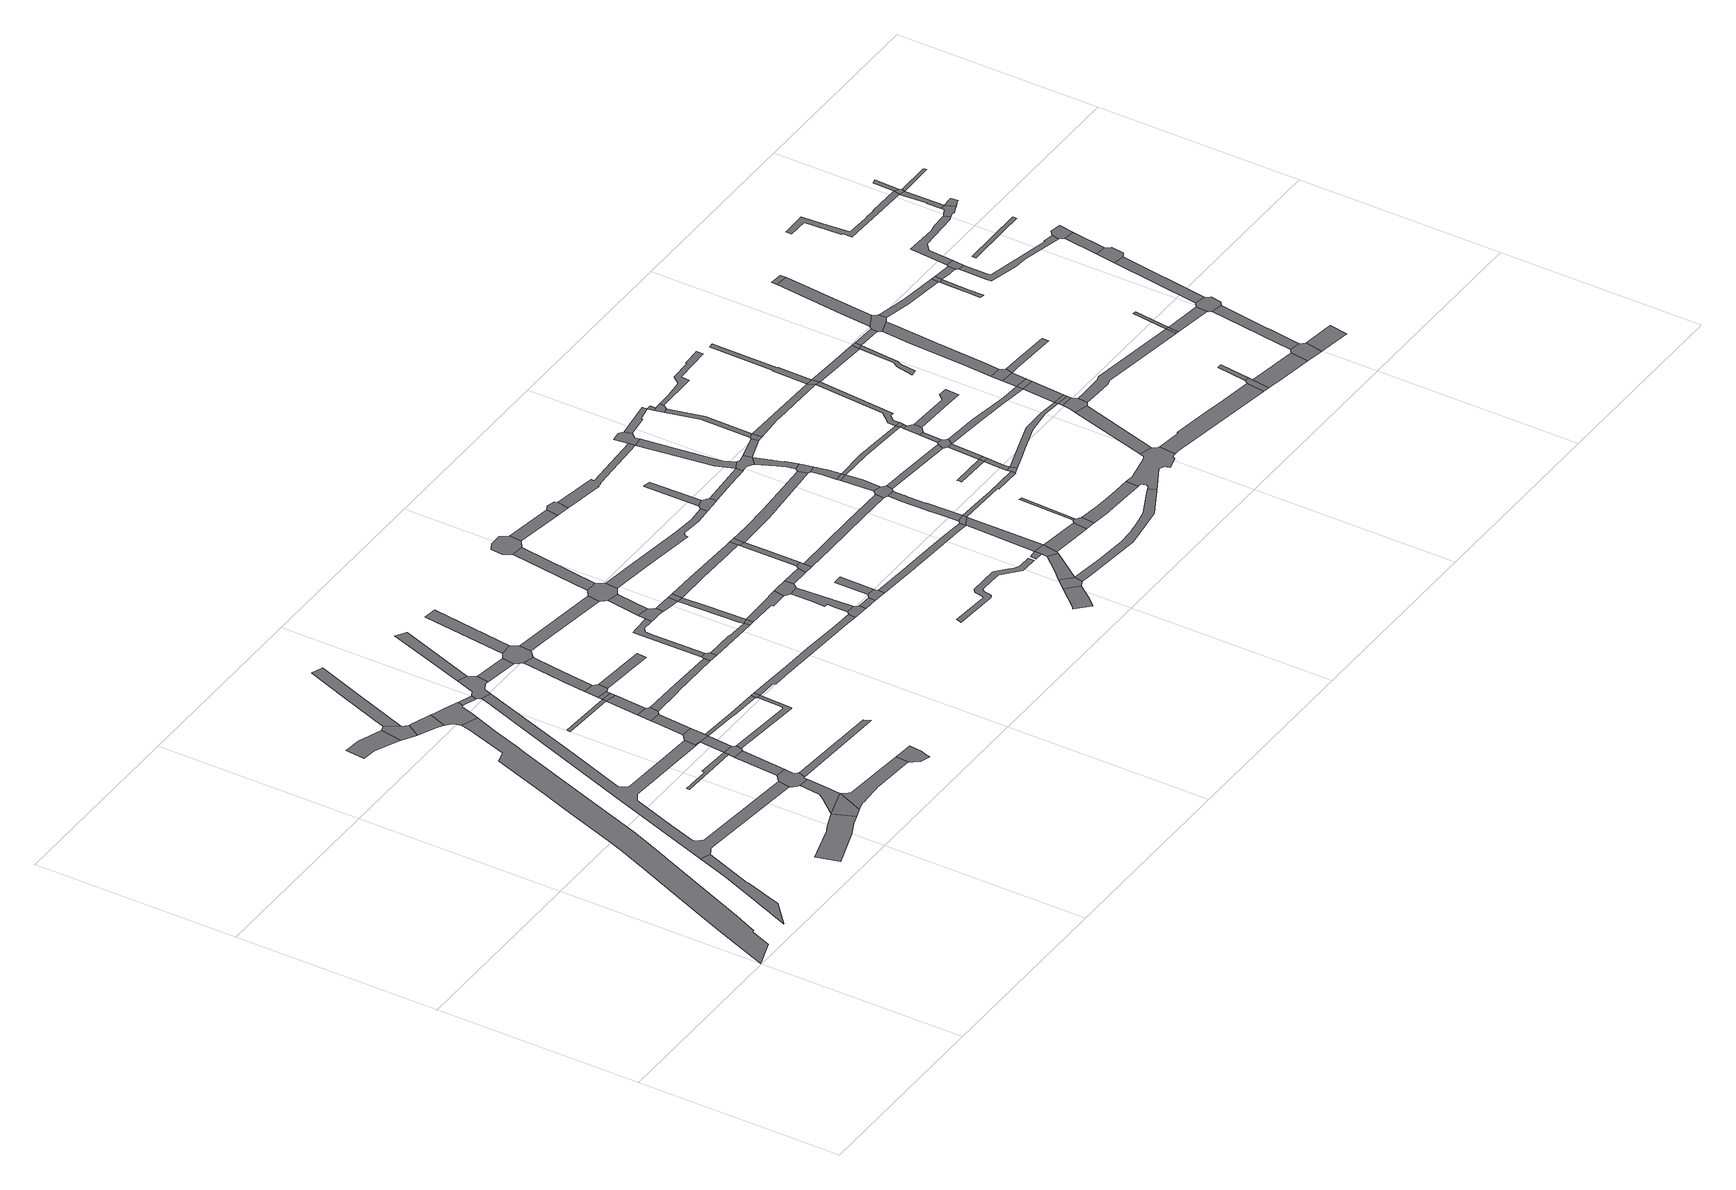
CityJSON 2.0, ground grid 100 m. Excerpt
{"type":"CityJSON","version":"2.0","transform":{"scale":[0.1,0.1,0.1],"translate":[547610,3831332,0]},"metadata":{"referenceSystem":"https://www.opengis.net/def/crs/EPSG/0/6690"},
"CityObjects":{
"road1":{"type":"Road","geometry":[{"type":"MultiSurface","lod":"1","boundaries":[[[0,1,2,3,4,5,6,7,8,9,10,11,12,13]]]}]},
"road2":{"type":"Road","attributes":{"RoadStructureAttribute.sectionType":"1"},"geometry":[{"type":"MultiSurface","lod":"1","boundaries":[[[14,15,16,17,18,19,20,21,22,23,24,25,26,27,28,29,30,31,32,33,34,35,36,37,38,39,40,41,42,43,44]]]}]},
"road3":{"type":"Road","attributes":{"RoadStructureAttribute.sectionType":"1"},"geometry":[{"type":"MultiSurface","lod":"1","boundaries":[[[45,46,47,48,49,50,51,52,53,54,55,56]]]}]},
"road4":{"type":"Road","attributes":{"RoadStructureAttribute.sectionType":"1"},"geometry":[{"type":"MultiSurface","lod":"1","boundaries":[[[57,58,59,60,61,62,63]]]}]},
"road5":{"type":"Road","geometry":[{"type":"MultiSurface","lod":"1","boundaries":[[[64,45,56,65]]]}]},
"road6":{"type":"Road","attributes":{"RoadStructureAttribute.sectionType":"1"},"geometry":[{"type":"MultiSurface","lod":"1","boundaries":[[[66,67,68,0,13,69,70,71,72,73,74,75,76,77,78,79,80,81,82,83,84,85,86,87,88,89,90,91,92]]]}]},
"road7":{"type":"Road","attributes":{"RoadStructureAttribute.sectionType":"1"},"geometry":[{"type":"MultiSurface","lod":"1","boundaries":[[[93,94,95,96,45,64,97,98,99]]]}]},
"road8":{"type":"Road","geometry":[{"type":"MultiSurface","lod":"1","boundaries":[[[100,63,62,101,102,103]]]}]},
"road9":{"type":"Road","attributes":{"RoadStructureAttribute.sectionType":"1"},"geometry":[{"type":"MultiSurface","lod":"1","boundaries":[[[104,105,106,107,108,109,110]]]}]},
"road10":{"type":"Road","attributes":{"RoadStructureAttribute.sectionType":"1"},"geometry":[{"type":"MultiSurface","lod":"1","boundaries":[[[111,112,102,101,113,114,115,116]]]}]},
"road11":{"type":"Road","geometry":[{"type":"MultiSurface","lod":"1","boundaries":[[[117,118,119,73,72,120,121,93,99,122,123,124,125,126,127,128]]]}]},
"road12":{"type":"Road","geometry":[{"type":"MultiSurface","lod":"1","boundaries":[[[129,130,131,132,133,64,65,134,135,136,137,138,139,140,141,142,143,144,145,146]]]}]},
"road13":{"type":"Road","attributes":{"RoadStructureAttribute.sectionType":"1"},"geometry":[{"type":"MultiSurface","lod":"1","boundaries":[[[147,117,128,148]]]}]},
"road14":{"type":"Road","geometry":[{"type":"MultiSurface","lod":"1","boundaries":[[[149,150,151,152,153,116,115,154,155,156,157,14,44,158,159,160,161,162]]]}]},
"road15":{"type":"Road","attributes":{"RoadStructureAttribute.sectionType":"1"},"geometry":[{"type":"MultiSurface","lod":"1","boundaries":[[[163,164,100,103,165,166]]]}]},
"road16":{"type":"Road","geometry":[{"type":"MultiSurface","lod":"1","boundaries":[[[110,109,167,168,147,148,169,170,171]]]}]},
"road17":{"type":"Road","geometry":[{"type":"MultiSurface","lod":"1","boundaries":[[[83,82,172]]]}]},
"road18":{"type":"Road","attributes":{"RoadStructureAttribute.sectionType":"1"},"geometry":[{"type":"MultiSurface","lod":"1","boundaries":[[[172,110,171,173]]]}]},
"road19":{"type":"Road","geometry":[{"type":"MultiSurface","lod":"1","boundaries":[[[174,85,84,83,172,173,175,176,177]]]}]},
"road20":{"type":"Road","attributes":{"RoadStructureAttribute.sectionType":"1"},"geometry":[{"type":"MultiSurface","lod":"1","boundaries":[[[162,161,178,179]]]}]},
"road21":{"type":"Road","attributes":{"RoadStructureAttribute.sectionType":"1"},"geometry":[{"type":"MultiSurface","lod":"1","boundaries":[[[180,181,182,183,184,185]]]}]},
"road22":{"type":"Road","attributes":{"RoadStructureAttribute.sectionType":"1"},"geometry":[{"type":"MultiSurface","lod":"1","boundaries":[[[186,187,188,174,177,189]]]}]},
"road23":{"type":"Road","attributes":{"RoadStructureAttribute.sectionType":"1"},"geometry":[{"type":"MultiSurface","lod":"1","boundaries":[[[190,191,192,193,124,123]]]}]},
"road24":{"type":"Road","geometry":[{"type":"MultiSurface","lod":"1","boundaries":[[[194,146,145,195,196,197,198,199,200,201]]]}]},
"road25":{"type":"Road","geometry":[{"type":"MultiSurface","lod":"1","boundaries":[[[202,203,179,178,204,66,92,205,206,207,208,209]]]}]},
"road26":{"type":"Road","geometry":[{"type":"MultiSurface","lod":"1","boundaries":[[[210,186,189,211,212,213]]]}]},
"road27":{"type":"Road","attributes":{"RoadStructureAttribute.sectionType":"1"},"geometry":[{"type":"MultiSurface","lod":"1","boundaries":[[[184,214,215,216,210,213,217]]]}]},
"road28":{"type":"Road","attributes":{"RoadStructureAttribute.sectionType":"1"},"geometry":[{"type":"MultiSurface","lod":"1","boundaries":[[[218,219,220,170,169,221,222,223,224]]]}]},
"road29":{"type":"Road","geometry":[{"type":"MultiSurface","lod":"1","boundaries":[[[185,184,217,225]]]}]},
"road30":{"type":"Road","attributes":{"RoadStructureAttribute.sectionType":"1"},"geometry":[{"type":"MultiSurface","lod":"1","boundaries":[[[226,227,175,173,228,229,230,231]]]}]},
"road31":{"type":"Road","attributes":{"RoadStructureAttribute.sectionType":"1"},"geometry":[{"type":"MultiSurface","lod":"1","boundaries":[[[232,185,225,233,234]]]}]},
"road32":{"type":"Road","geometry":[{"type":"MultiSurface","lod":"1","boundaries":[[[235,232,234,236,237,238]]]}]},
"road33":{"type":"Road","attributes":{"RoadStructureAttribute.sectionType":"1"},"geometry":[{"type":"MultiSurface","lod":"1","boundaries":[[[208,207,239,240]]]}]},
"road34":{"type":"Road","attributes":{"RoadStructureAttribute.sectionType":"1"},"geometry":[{"type":"MultiSurface","lod":"1","boundaries":[[[241,242,202,209,243]]]}]},
"road35":{"type":"Road","attributes":{"RoadStructureAttribute.sectionType":"1"},"geometry":[{"type":"MultiSurface","lod":"1","boundaries":[[[244,245,246,247,235,238,248,249,250,251,252]]]}]},
"road36":{"type":"Road","attributes":{"RoadStructureAttribute.sectionType":"1"},"geometry":[{"type":"MultiSurface","lod":"1","boundaries":[[[253,212,211,254,255,256,257]]]}]},
"road37":{"type":"Road","geometry":[{"type":"MultiSurface","lod":"1","boundaries":[[[231,230,258,218,224,259]]]}]},
"road38":{"type":"Road","geometry":[{"type":"MultiSurface","lod":"1","boundaries":[[[260,261,240,239,262,263,244,252,264,265,266,267]]]}]},
"road39":{"type":"Road","attributes":{"RoadStructureAttribute.sectionType":"1"},"geometry":[{"type":"MultiSurface","lod":"1","boundaries":[[[268,269,270,237,236]]]}]},
"road40":{"type":"Road","attributes":{"RoadStructureAttribute.sectionType":"1"},"geometry":[{"type":"MultiSurface","lod":"1","boundaries":[[[271,272,261,260,273]]]}]},
"road41":{"type":"Road","geometry":[{"type":"MultiSurface","lod":"1","boundaries":[[[274,257,256,275,276,277,278,279]]]}]},
"road42":{"type":"Road","attributes":{"RoadStructureAttribute.sectionType":"1"},"geometry":[{"type":"MultiSurface","lod":"1","boundaries":[[[267,266,280,281]]]}]},
"road43":{"type":"Road","attributes":{"RoadStructureAttribute.sectionType":"1"},"geometry":[{"type":"MultiSurface","lod":"1","boundaries":[[[282,283,284,285,286,274,279,287,288,289,290,291]]]}]},
"road44":{"type":"Road","attributes":{"RoadStructureAttribute.sectionType":"1"},"geometry":[{"type":"MultiSurface","lod":"1","boundaries":[[[292,293,294,295,259,224,296,297,298,299,300,301,302]]]}]},
"road45":{"type":"Road","attributes":{"RoadStructureAttribute.sectionType":"1"},"geometry":[{"type":"MultiSurface","lod":"1","boundaries":[[[303,304,276,275,305,306]]]}]},
"road46":{"type":"Road","geometry":[{"type":"MultiSurface","lod":"1","boundaries":[[[307,308,282,291,309,310,311,312,313,314,315]]]}]},
"road47":{"type":"Road","attributes":{"RoadStructureAttribute.sectionType":"1"},"geometry":[{"type":"MultiSurface","lod":"1","boundaries":[[[316,307,315,317]]]}]},
"road48":{"type":"Road","geometry":[{"type":"MultiSurface","lod":"1","boundaries":[[[318,306,305,319]]]}]},
"road49":{"type":"Road","attributes":{"RoadStructureAttribute.sectionType":"1"},"geometry":[{"type":"MultiSurface","lod":"1","boundaries":[[[320,321,313,312,322,323,324,325]]]}]},
"road50":{"type":"Road","attributes":{"RoadStructureAttribute.sectionType":"1"},"geometry":[{"type":"MultiSurface","lod":"1","boundaries":[[[324,326,327,306,318,328,329]]]}]},
"road51":{"type":"Road","geometry":[{"type":"MultiSurface","lod":"1","boundaries":[[[330,281,280,331,332,316,317,333,334,335,336,337,338,339]]]}]},
"road52":{"type":"Road","geometry":[{"type":"MultiSurface","lod":"1","boundaries":[[[340,325,324,329,341]]]}]},
"road53":{"type":"Road","attributes":{"RoadStructureAttribute.sectionType":"1"},"geometry":[{"type":"MultiSurface","lod":"1","boundaries":[[[342,343,318,319,344,345,346]]]}]},
"road54":{"type":"Road","attributes":{"RoadStructureAttribute.sectionType":"1"},"geometry":[{"type":"MultiSurface","lod":"1","boundaries":[[[347,330,339,348]]]}]},
"road55":{"type":"Road","geometry":[{"type":"MultiSurface","lod":"1","boundaries":[[[349,350,302,301,351,352,353,354,355,356]]]}]},
"road56":{"type":"Road","attributes":{"RoadStructureAttribute.sectionType":"1"},"geometry":[{"type":"MultiSurface","lod":"1","boundaries":[[[357,358,359,360,361,362,363,364,365,366,367,368,369,370,349,356]]]}]},
"road57":{"type":"Road","attributes":{"RoadStructureAttribute.sectionType":"1"},"geometry":[{"type":"MultiSurface","lod":"1","boundaries":[[[354,353,371,372]]]}]},
"road58":{"type":"Road","geometry":[{"type":"MultiSurface","lod":"1","boundaries":[[[373,342,346,374,362,361,375,376]]]}]},
"road59":{"type":"Road","geometry":[{"type":"MultiSurface","lod":"1","boundaries":[[[377,378,379,347,348,380,381,382,383,384,385,386]]]}]},
"road60":{"type":"Road","attributes":{"RoadStructureAttribute.sectionType":"1"},"geometry":[{"type":"MultiSurface","lod":"1","boundaries":[[[387,388,341,329,389,390,391,392,393]]]}]},
"road61":{"type":"Road","geometry":[{"type":"MultiSurface","lod":"1","boundaries":[[[394,372,371,395,396,397,398,399]]]}]},
"road62":{"type":"Road","geometry":[{"type":"MultiSurface","lod":"1","boundaries":[[[400,401,394,399]]]}]},
"road63":{"type":"Road","attributes":{"RoadStructureAttribute.sectionType":"1"},"geometry":[{"type":"MultiSurface","lod":"1","boundaries":[[[402,376,375,403,404]]]}]},
"road64":{"type":"Road","attributes":{"RoadStructureAttribute.sectionType":"1"},"geometry":[{"type":"MultiSurface","lod":"1","boundaries":[[[405,406,407,408,409,410,336,335,411,412,413,414,415,416,417,418,419]]]}]},
"road65":{"type":"Road","geometry":[{"type":"MultiSurface","lod":"1","boundaries":[[[420,421,404,403,422,423,424]]]}]},
"road66":{"type":"Road","attributes":{"RoadStructureAttribute.sectionType":"1"},"geometry":[{"type":"MultiSurface","lod":"1","boundaries":[[[383,382,425,426]]]}]},
"road67":{"type":"Road","attributes":{"RoadStructureAttribute.sectionType":"1"},"geometry":[{"type":"MultiSurface","lod":"1","boundaries":[[[427,428,429,430,431,432,433,434,435,436,437,438,439,440,441,442,443,444,445,446,447,448,449,450]]]}]},
"road68":{"type":"Road","attributes":{"RoadStructureAttribute.sectionType":"1"},"geometry":[{"type":"MultiSurface","lod":"1","boundaries":[[[451,420,424,452,453]]]}]},
"road69":{"type":"Road","attributes":{"RoadStructureAttribute.sectionType":"1"},"geometry":[{"type":"MultiSurface","lod":"1","boundaries":[[[454,455,456,457,458,459,460,461]]]}]},
"road70":{"type":"Road","geometry":[{"type":"MultiSurface","lod":"1","boundaries":[[[393,392,451,453,462]]]}]},
"road71":{"type":"Road","geometry":[{"type":"MultiSurface","lod":"1","boundaries":[[[463,426,425,464,465,466]]]}]},
"road72":{"type":"Road","geometry":[{"type":"MultiSurface","lod":"1","boundaries":[[[467,468,454,461,469,470,471]]]}]},
"road73":{"type":"Road","attributes":{"RoadStructureAttribute.sectionType":"1"},"geometry":[{"type":"MultiSurface","lod":"1","boundaries":[[[472,473,474,475,397,396,476,477,478,479,480]]]}]},
"road74":{"type":"Road","attributes":{"RoadStructureAttribute.sectionType":"1"},"geometry":[{"type":"MultiSurface","lod":"1","boundaries":[[[481,482,483,467,471,484,485]]]}]},
"road75":{"type":"Road","attributes":{"RoadStructureAttribute.sectionType":"1"},"geometry":[{"type":"MultiSurface","lod":"1","boundaries":[[[486,423,422,487,488,489,490]]]}]},
"road76":{"type":"Road","attributes":{"RoadStructureAttribute.sectionType":"1"},"geometry":[{"type":"MultiSurface","lod":"1","boundaries":[[[491,492,493,494]]]}]},
"road77":{"type":"Road","geometry":[{"type":"MultiSurface","lod":"1","boundaries":[[[495,496,497,498,499,500,419,418,501,502,503]]]}]},
"road78":{"type":"Road","attributes":{"RoadStructureAttribute.sectionType":"1"},"geometry":[{"type":"MultiSurface","lod":"1","boundaries":[[[504,505,506,507,498,497]]]}]},
"road79":{"type":"Road","geometry":[{"type":"MultiSurface","lod":"1","boundaries":[[[491,494,481,485,508,509]]]}]},
"road80":{"type":"Road","attributes":{"RoadStructureAttribute.sectionType":"1"},"geometry":[{"type":"MultiSurface","lod":"1","boundaries":[[[510,511,512,513,514,462,453,515,516,517]]]}]},
"road81":{"type":"Road","attributes":{"RoadStructureAttribute.sectionType":"1"},"geometry":[{"type":"MultiSurface","lod":"1","boundaries":[[[518,519,520,465,464,521,522,523,524,525,526,527,528]]]}]},
"road82":{"type":"Road","attributes":{"RoadStructureAttribute.sectionType":"1"},"geometry":[{"type":"MultiSurface","lod":"1","boundaries":[[[529,530,479,531,491,509]]]}]},
"road83":{"type":"Road","attributes":{"RoadStructureAttribute.sectionType":"1"},"geometry":[{"type":"MultiSurface","lod":"1","boundaries":[[[509,508,532,533]]]}]},
"road84":{"type":"Road","attributes":{"RoadStructureAttribute.sectionType":"1"},"geometry":[{"type":"MultiSurface","lod":"1","boundaries":[[[534,535,503,502,536,537]]]}]},
"road85":{"type":"Road","geometry":[{"type":"MultiSurface","lod":"1","boundaries":[[[538,539,540,480,479,530]]]}]},
"road86":{"type":"Road","attributes":{"RoadStructureAttribute.sectionType":"1"},"geometry":[{"type":"MultiSurface","lod":"1","boundaries":[[[541,542,543,544,545,546,547,548,549,550,551,552,553,539,538]]]}]},
"road87":{"type":"Road","attributes":{"RoadStructureAttribute.sectionType":"1"},"geometry":[{"type":"MultiSurface","lod":"1","boundaries":[[[554,555,556,557,558,559,560,561,562,563,564,565,566,567,471,470,568,569,570,571,572,573,574,575,576]]]}]},
"road88":{"type":"Road","geometry":[{"type":"MultiSurface","lod":"1","boundaries":[[[577,578,533,532,579,580,581,582,583]]]}]},
"road89":{"type":"Road","geometry":[{"type":"MultiSurface","lod":"1","boundaries":[[[584,490,489,548,547,585,586,587,588,589,590,591]]]}]},
"road90":{"type":"Road","attributes":{"RoadStructureAttribute.sectionType":"1"},"geometry":[{"type":"MultiSurface","lod":"1","boundaries":[[[592,593,594,595,584,591]]]}]},
"road91":{"type":"Road","geometry":[{"type":"MultiSurface","lod":"1","boundaries":[[[596,597,598,599,534,537,600,601,602,603]]]}]},
"road92":{"type":"Road","attributes":{"RoadStructureAttribute.sectionType":"1"},"geometry":[{"type":"MultiSurface","lod":"1","boundaries":[[[604,605,606,527,607,608,534,599]]]}]},
"road93":{"type":"Road","geometry":[{"type":"MultiSurface","lod":"1","boundaries":[[[609,610,595,594]]]}]},
"road94":{"type":"Road","attributes":{"RoadStructureAttribute.sectionType":"1"},"geometry":[{"type":"MultiSurface","lod":"1","boundaries":[[[611,612,613,614,577,583]]]}]},
"road95":{"type":"Road","attributes":{"RoadStructureAttribute.sectionType":"1"},"geometry":[{"type":"MultiSurface","lod":"1","boundaries":[[[615,616,617,618,619,620,621,622,610,609]]]}]},
"road96":{"type":"Road","geometry":[{"type":"MultiSurface","lod":"1","boundaries":[[[623,624,625,510,517,626,618,617]]]}]},
"road97":{"type":"Road","attributes":{"RoadStructureAttribute.sectionType":"1"},"geometry":[{"type":"MultiSurface","lod":"1","boundaries":[[[627,628,629,630,631,603,602,632,633,634,624,623]]]}]},
"road98":{"type":"Road","attributes":{"RoadStructureAttribute.sectionType":"1"},"geometry":[{"type":"MultiSurface","lod":"1","boundaries":[[[635,636,637,528,527,606,638,639,640]]]}]},
"road99":{"type":"Road","attributes":{"RoadStructureAttribute.sectionType":"1"},"geometry":[{"type":"MultiSurface","lod":"1","boundaries":[[[641,642,538,530,643,644,645,646,647]]]}]},
"road100":{"type":"Road","attributes":{"RoadStructureAttribute.sectionType":"1"},"geometry":[{"type":"MultiSurface","lod":"1","boundaries":[[[648,649,650,596,603,651,652,653]]]}]},
"road101":{"type":"Road","attributes":{"RoadStructureAttribute.sectionType":"1"},"geometry":[{"type":"MultiSurface","lod":"1","boundaries":[[[654,655,656,581,580,657,658,659,660]]]}]},
"road102":{"type":"Road","attributes":{"RoadStructureAttribute.sectionType":"1"},"geometry":[{"type":"MultiSurface","lod":"1","boundaries":[[[661,662,588,587,663,664]]]}]},
"road103":{"type":"Road","attributes":{"RoadStructureAttribute.sectionType":"1"},"geometry":[{"type":"MultiSurface","lod":"1","boundaries":[[[665,640,639,666,667,668]]]}]},
"road104":{"type":"Road","geometry":[{"type":"MultiSurface","lod":"1","boundaries":[[[669,670,648,653,671,672]]]}]},
"road105":{"type":"Road","geometry":[{"type":"MultiSurface","lod":"1","boundaries":[[[673,674,675,676,677]]]}]},
"road106":{"type":"Road","attributes":{"RoadStructureAttribute.sectionType":"1"},"geometry":[{"type":"MultiSurface","lod":"1","boundaries":[[[678,609,594,679,680,681]]]}]},
"road107":{"type":"Road","attributes":{"RoadStructureAttribute.sectionType":"1"},"geometry":[{"type":"MultiSurface","lod":"1","boundaries":[[[682,683,684,685,670,669]]]}]},
"road108":{"type":"Road","geometry":[{"type":"MultiSurface","lod":"1","boundaries":[[[686,687,647,646,688]]]}]},
"road109":{"type":"Road","attributes":{"RoadStructureAttribute.sectionType":"1"},"geometry":[{"type":"MultiSurface","lod":"1","boundaries":[[[676,689,687,686,690,691]]]}]},
"road110":{"type":"Road","attributes":{"RoadStructureAttribute.sectionType":"1"},"geometry":[{"type":"MultiSurface","lod":"1","boundaries":[[[692,668,693,694,695]]]}]},
"road111":{"type":"Road","geometry":[{"type":"MultiSurface","lod":"1","boundaries":[[[677,676,691,696]]]}]},
"road112":{"type":"Road","geometry":[{"type":"MultiSurface","lod":"1","boundaries":[[[695,694,684,683,697,698]]]}]},
"road113":{"type":"Road","attributes":{"RoadStructureAttribute.sectionType":"1"},"geometry":[{"type":"MultiSurface","lod":"1","boundaries":[[[699,700,677,696,701]]]}]},
"road114":{"type":"Road","geometry":[{"type":"MultiSurface","lod":"1","boundaries":[[[702,664,663,699,701,703,704,705,706]]]}]},
"road115":{"type":"Road","attributes":{"RoadStructureAttribute.sectionType":"1"},"geometry":[{"type":"MultiSurface","lod":"1","boundaries":[[[707,702,706,708]]]}]},
"road116":{"type":"Road","geometry":[{"type":"MultiSurface","lod":"1","boundaries":[[[709,710,711,712,713,714,715,660,659,716,717,718,719,720,721,722,723,724,725,726,554,576,727,728,729,730,731,732,733,734,735,736,737]]]}]},
"road117":{"type":"Road","attributes":{"RoadStructureAttribute.sectionType":"1"},"geometry":[{"type":"MultiSurface","lod":"1","boundaries":[[[669,672,738,739,740,741,742]]]}]},
"road118":{"type":"Road","geometry":[{"type":"MultiSurface","lod":"1","boundaries":[[[743,707,708,744,745,746]]]}]},
"road119":{"type":"Road","attributes":{"RoadStructureAttribute.sectionType":"1"},"geometry":[{"type":"MultiSurface","lod":"1","boundaries":[[[747,743,746,748]]]}]},
"road120":{"type":"Road","geometry":[{"type":"MultiSurface","lod":"1","boundaries":[[[681,680,747,748,749]]]}]},
"road121":{"type":"Road","attributes":{"RoadStructureAttribute.sectionType":"1"},"geometry":[{"type":"MultiSurface","lod":"1","boundaries":[[[750,751,752,686,688,753,754,755,756,757,758]]]}]},
"road122":{"type":"Road","attributes":{"RoadStructureAttribute.sectionType":"1"},"geometry":[{"type":"MultiSurface","lod":"1","boundaries":[[[759,760,761,762,763,764,765,766,698,697,767,768,769]]]}]},
"road123":{"type":"Road","attributes":{"RoadStructureAttribute.sectionType":"1"},"geometry":[{"type":"MultiSurface","lod":"1","boundaries":[[[741,770,771,772,681,749,773,774,775,776,777,778]]]}]},
"road124":{"type":"Road","attributes":{"RoadStructureAttribute.sectionType":"1"},"geometry":[{"type":"MultiSurface","lod":"1","boundaries":[[[779,780,781,782,783,745,744]]]}]},
"road125":{"type":"Road","attributes":{"RoadStructureAttribute.sectionType":"1"},"geometry":[{"type":"MultiSurface","lod":"1","boundaries":[[[784,785,786,703,701,787,788,789,790,791]]]}]},
"road126":{"type":"Road","attributes":{"RoadStructureAttribute.sectionType":"1"},"geometry":[{"type":"MultiSurface","lod":"1","boundaries":[[[792,709,737,793]]]}]},
"road127":{"type":"Road","geometry":[{"type":"MultiSurface","lod":"1","boundaries":[[[742,741,778,794]]]}]},
"road128":{"type":"Road","attributes":{"RoadStructureAttribute.sectionType":"1"},"geometry":[{"type":"MultiSurface","lod":"1","boundaries":[[[795,796,797,798,799,800,742,794]]]}]},
"road129":{"type":"Road","geometry":[{"type":"MultiSurface","lod":"1","boundaries":[[[801,802,792,793,803,804,805]]]}]},
"road130":{"type":"Road","attributes":{"RoadStructureAttribute.sectionType":"1"},"geometry":[{"type":"MultiSurface","lod":"1","boundaries":[[[757,801,805,806]]]}]},
"road131":{"type":"Road","geometry":[{"type":"MultiSurface","lod":"1","boundaries":[[[758,757,806,807]]]}]},
"road132":{"type":"Road","attributes":{"RoadStructureAttribute.sectionType":"1"},"geometry":[{"type":"MultiSurface","lod":"1","boundaries":[[[794,778,808,809]]]}]},
"road133":{"type":"Road","attributes":{"RoadStructureAttribute.sectionType":"1"},"geometry":[{"type":"MultiSurface","lod":"1","boundaries":[[[810,811,812,813,735,734,814,815,816]]]}]},
"road134":{"type":"Road","attributes":{"RoadStructureAttribute.sectionType":"1"},"geometry":[{"type":"MultiSurface","lod":"1","boundaries":[[[790,758,807,817]]]}]},
"road135":{"type":"Road","geometry":[{"type":"MultiSurface","lod":"1","boundaries":[[[791,790,817,818]]]}]},
"road136":{"type":"Road","attributes":{"RoadStructureAttribute.sectionType":"1"},"geometry":[{"type":"MultiSurface","lod":"1","boundaries":[[[819,820,821,822,823,824,825,808]]]}]},
"road137":{"type":"Road","attributes":{"RoadStructureAttribute.sectionType":"1"},"geometry":[{"type":"MultiSurface","lod":"1","boundaries":[[[826,791,818,827]]]}]},
"road138":{"type":"Road","geometry":[{"type":"MultiSurface","lod":"1","boundaries":[[[828,826,827,829,830]]]}]},
"road139":{"type":"Road","geometry":[{"type":"MultiSurface","lod":"1","boundaries":[[[831,809,808,825,832]]]}]},
"road140":{"type":"Road","attributes":{"RoadStructureAttribute.sectionType":"1"},"geometry":[{"type":"MultiSurface","lod":"1","boundaries":[[[833,834,835,836,837,838,839,828,830]]]}]},
"road141":{"type":"Road","attributes":{"RoadStructureAttribute.sectionType":"1"},"geometry":[{"type":"MultiSurface","lod":"1","boundaries":[[[832,825,840,841]]]}]},
"road142":{"type":"Road","attributes":{"RoadStructureAttribute.sectionType":"1"},"geometry":[{"type":"MultiSurface","lod":"1","boundaries":[[[842,843,844,845,829,827]]]}]},
"road143":{"type":"Road","attributes":{"RoadStructureAttribute.sectionType":"1"},"geometry":[{"type":"MultiSurface","lod":"1","boundaries":[[[846,847,848,804,803,849,850,851,852,853]]]}]},
"road144":{"type":"Road","geometry":[{"type":"MultiSurface","lod":"1","boundaries":[[[854,855,816,815,856,857,858]]]}]},
"road145":{"type":"Road","geometry":[{"type":"MultiSurface","lod":"1","boundaries":[[[859,860,861,841,840,837,836,862,863,864,865]]]}]},
"road146":{"type":"Road","geometry":[{"type":"MultiSurface","lod":"1","boundaries":[[[866,867,868,869,854,858]]]}]},
"road147":{"type":"Road","attributes":{"RoadStructureAttribute.sectionType":"1"},"geometry":[{"type":"MultiSurface","lod":"1","boundaries":[[[870,871,861,860,872,873]]]}]},
"road148":{"type":"Road","attributes":{"RoadStructureAttribute.sectionType":"1"},"geometry":[{"type":"MultiSurface","lod":"1","boundaries":[[[857,856,874,875,876]]]}]},
"road149":{"type":"Road","geometry":[{"type":"MultiSurface","lod":"1","boundaries":[[[877,870,873,878]]]}]},
"road150":{"type":"Road","attributes":{"RoadStructureAttribute.sectionType":"1"},"geometry":[{"type":"MultiSurface","lod":"1","boundaries":[[[879,880,881,882,865,864,883,884,885,886]]]}]},
"road151":{"type":"Road","geometry":[{"type":"MultiSurface","lod":"1","boundaries":[[[887,888,876,875,889,890,891,892]]]}]},
"road152":{"type":"Road","geometry":[{"type":"MultiSurface","lod":"1","boundaries":[[[853,852,893,894]]]}]},
"road153":{"type":"Road","geometry":[{"type":"MultiSurface","lod":"1","boundaries":[[[895,896,853,894]]]}]},
"road154":{"type":"Road","geometry":[{"type":"MultiSurface","lod":"1","boundaries":[[[897,898,899,900,901,902,903,904,905]]]}]},
"road155":{"type":"Road","attributes":{"RoadStructureAttribute.sectionType":"1"},"geometry":[{"type":"MultiSurface","lod":"1","boundaries":[[[894,893,906,907]]]}]},
"road156":{"type":"Road","geometry":[{"type":"MultiSurface","lod":"1","boundaries":[[[886,885,905,904,908]]]}]},
"road157":{"type":"Road","attributes":{"RoadStructureAttribute.sectionType":"1"},"geometry":[{"type":"MultiSurface","lod":"1","boundaries":[[[890,889,909,910,911]]]}]},
"road158":{"type":"Road","attributes":{"RoadStructureAttribute.sectionType":"1"},"geometry":[{"type":"MultiSurface","lod":"1","boundaries":[[[912,913,914,887,892,915,916,917]]]}]},
"road159":{"type":"Road","attributes":{"RoadStructureAttribute.sectionType":"1"},"geometry":[{"type":"MultiSurface","lod":"1","boundaries":[[[908,904,918,919,920]]]}]},
"road160":{"type":"Road","geometry":[{"type":"MultiSurface","lod":"1","boundaries":[[[921,922,923,920,919,924,925,926,927,928,929]]]}]},
"road161":{"type":"Road","geometry":[{"type":"MultiSurface","lod":"1","boundaries":[[[930,907,906,912,917,931,932,933]]]}]},
"road162":{"type":"Road","attributes":{"RoadStructureAttribute.sectionType":"1"},"geometry":[{"type":"MultiSurface","lod":"1","boundaries":[[[934,930,933,935]]]}]},
"road163":{"type":"Road","attributes":{"RoadStructureAttribute.sectionType":"1"},"geometry":[{"type":"MultiSurface","lod":"1","boundaries":[[[926,936,937,938,939,940,941,942,943,944,945,946,947,948,927]]]}]},
"road164":{"type":"Road","attributes":{"RoadStructureAttribute.sectionType":"1"},"geometry":[{"type":"MultiSurface","lod":"1","boundaries":[[[949,950,951,952,953,921,929,954,955,956,957,958,959,960]]]}]},
"road165":{"type":"Road","attributes":{"RoadStructureAttribute.sectionType":"1"},"geometry":[{"type":"MultiSurface","lod":"1","boundaries":[[[961,962,963,964,965,966]]]}]},
"road166":{"type":"Road","geometry":[{"type":"MultiSurface","lod":"1","boundaries":[[[967,934,935,968,969,970]]]}]},
"road167":{"type":"Road","attributes":{"RoadStructureAttribute.sectionType":"1"},"geometry":[{"type":"MultiSurface","lod":"1","boundaries":[[[971,972,973,974,975,976,977,978,979,980,981,982,983,984,985]]]}]},
"road168":{"type":"Road","attributes":{"RoadStructureAttribute.sectionType":"1"},"geometry":[{"type":"MultiSurface","lod":"1","boundaries":[[[986,967,970,987]]]}]},
"road169":{"type":"Road","geometry":[{"type":"MultiSurface","lod":"1","boundaries":[[[988,943,942,986,987,989]]]}]},
"road170":{"type":"Road","geometry":[{"type":"MultiSurface","lod":"1","boundaries":[[[990,991,992,960,959,993,994,995,996,997]]]}]},
"road171":{"type":"Road","attributes":{"RoadStructureAttribute.sectionType":"1"},"geometry":[{"type":"MultiSurface","lod":"1","boundaries":[[[984,998,999,991,990,1000,1001]]]}]},
"road172":{"type":"Road","attributes":{"RoadStructureAttribute.sectionType":"1"},"geometry":[{"type":"MultiSurface","lod":"1","boundaries":[[[1002,1003,1004,990,997,1005,1006,1007]]]}]},
"road173":{"type":"Road","geometry":[{"type":"MultiSurface","lod":"1","boundaries":[[[985,984,1001,1008,1009]]]}]},
"road174":{"type":"Road","attributes":{"RoadStructureAttribute.sectionType":"1"},"geometry":[{"type":"MultiSurface","lod":"1","boundaries":[[[1010,1011,1012,985,1009]]]}]},
"road175":{"type":"Road","geometry":[{"type":"MultiSurface","lod":"1","boundaries":[[[1013,1014,1015,1016,1008,1001]]]}]}
},
"vertices":[
[514,615,0],[461,466,0],[381,271,0],[355,209,0],[338,168,0],[328,141,0],[302,77,0],[299,71,0],[410,170,0],[428,226,0],[443,272,0],[469,352,0],[468,355,0],[562,598,0],
[803,1981,0],[795,1943,0],[723,1728,0],[704,1723,0],[666,1712,0],[564,1420,0],[517,1291,0],[420,1016,0],[390,936,0],[323,778,0],[194,468,0],[110,268,0],[6,5,0],[138,50,0],[180,153,0],[183,153,0],[190,154,0],[192,155,0],[206,188,0],[241,270,0],[305,418,0],[435,732,0],[447,756,0],[500,882,0],[530,961,0],[632,1248,0],[778,1657,0],[794,1702,0],[808,1743,0],[843,1840,0],[884,1951,0],
[1079,312,0],[990,277,0],[967,267,0],[967,265,0],[944,258,0],[814,219,0],[776,209,0],[807,98,0],[1000,161,0],[1070,194,0],[1111,208,0],[1118,210,0],
[480,2295,0],[393,2303,0],[383,2208,0],[451,2201,0],[549,2157,0],[573,2144,0],[593,2251,0],
[1222,356,0],[1166,226,0],
[1012,2010,0],[992,1955,0],[709,1164,0],[583,609,0],[599,618,0],[715,606,0],[1149,563,0],[1162,624,0],[714,666,0],[633,674,0],[624,685,0],[606,709,0],[654,847,0],[732,1064,0],[764,1084,0],[768,1087,0],[1199,1057,0],[1199,1062,0],[1199,1063,0],[1203,1117,0],[821,1142,0],[794,1145,0],[773,1183,0],[774,1187,0],[876,1471,0],[942,1656,0],[1060,1994,0],
[1182,530,0],[1173,426,0],[1147,395,0],[1088,323,0],[1224,382,0],[1227,415,0],[1236,526,0],
[621,2260,0],[643,2104,0],[686,2171,0],[660,2195,0],
[1055,938,0],[1052,925,0],[915,931,0],[915,924,0],[915,916,0],[1214,906,0],[1216,929,0],
[727,2156,0],[699,2166,0],[700,2076,0],[735,2060,0],[764,2044,0],[796,2131,0],
[1192,651,0],[1178,639,0],[1171,632,0],[1159,553,0],[1170,542,0],[1238,546,0],[1247,546,0],[1258,582,0],[1257,584,0],[1254,587,0],[1242,601,0],[1247,647,0],
[1520,295,0],[1485,298,0],[1258,318,0],[1256,319,0],[1235,335,0],[1168,227,0],[1196,235,0],[1203,237,0],[1217,239,0],[1225,237,0],[1253,239,0],[1314,243,0],[1319,243,0],[1321,243,0],[1350,244,0],[1355,244,0],[1566,228,0],[1571,290,0],
[1211,873,0],[1267,868,0],
[934,2079,0],[928,2082,0],[923,2084,0],[862,2106,0],[822,2121,0],[780,2030,0],[787,2022,0],[791,2016,0],[797,2003,0],[896,1982,0],[918,2048,0],[923,2050,0],[926,2051,0],[935,2078,0],
[792,2721,0],[710,2505,0],[762,2468,0],[847,2698,0],
[1213,898,0],[1213,895,0],[1280,882,0],[1283,910,0],[1272,925,0],
[1227,1055,0],
[1282,1049,0],
[1235,1145,0],[1284,1067,0],[1286,1077,0],[1291,1140,0],
[996,2028,0],[1005,2054,0],
[1009,1582,0],[1006,1573,0],[1004,1564,0],[1006,1564,0],[1272,1549,0],[1273,1567,0],
[1250,1313,0],[1247,1285,0],[1246,1268,0],[1305,1308,0],
[1730,517,0],[1739,517,0],[1731,533,0],[1724,549,0],
[1645,284,0],[1572,219,0],[1578,211,0],[1596,184,0],[1645,170,0],[1654,199,0],[1662,220,0],[1667,282,0],
[1065,2162,0],[1032,2069,0],[1001,2023,0],[1074,2032,0],[1108,2050,0],[1127,2048,0],[1136,2107,0],[1114,2145,0],
[1257,1383,0],[1323,1323,0],[1328,1365,0],[1312,1378,0],
[1272,1544,0],[1272,1542,0],[1271,1538,0],[1327,1536,0],
[1629,1016,0],[1625,891,0],[1615,881,0],[1633,851,0],[1638,851,0],[1639,858,0],[1648,1013,0],
[1329,1562,0],
[1476,1054,0],[1285,1066,0],[1457,1037,0],[1472,1033,0],[1625,1022,0],[1627,1045,0],
[1275,1590,0],[1331,1580,0],[1331,1584,0],
[1283,1662,0],[1353,1592,0],[1357,1639,0],[1337,1656,0],
[1295,2023,0],[1303,2082,0],
[1202,2558,0],[1131,2350,0],[1250,2526,0],
[1322,1991,0],[1305,1857,0],[1295,1775,0],[1286,1693,0],[1337,1659,0],[1343,1709,0],[1350,1774,0],[1363,1875,0],[1377,1978,0],
[1483,1364,0],[1483,1324,0],[1498,1324,0],[1748,1323,0],[1748,1354,0],
[1625,1016,0],[1650,1044,0],
[1395,2104,0],[1334,2102,0],[1304,2012,0],[1311,2003,0],[1391,1991,0],[1401,2000,0],[1411,2009,0],[1417,2069,0],
[1627,1568,0],[1629,1591,0],[1631,1615,0],
[1385,2519,0],[1384,2509,0],[1449,2511,0],
[1753,1369,0],[1796,1322,0],[1798,1352,0],[1793,1358,0],[1788,1364,0],[1783,1370,0],
[1865,1948,0],[1875,2008,0],
[1861,1714,0],[1779,1710,0],[1752,1709,0],[1752,1697,0],[1752,1627,0],[1780,1621,0],[1780,1667,0],[1799,1684,0],[1855,1683,0],[1861,1683,0],
[2217,1005,0],[2060,1017,0],[1881,1028,0],[1718,1040,0],[1740,1010,0],[1753,999,0],[1825,995,0],[1982,986,0],[2261,968,0],[2336,963,0],[2339,996,0],
[1948,1346,0],[1941,1351,0],[2058,1315,0],[2053,1342,0],
[1867,1754,0],[1862,1720,0],[1874,1683,0],[1916,1683,0],[1919,1683,0],[1948,1679,0],[1949,1716,0],[1945,1721,0],[1927,1745,0],
[1892,1920,0],[1950,1908,0],
[2083,1350,0],[2083,1315,0],
[1971,1716,0],[1951,1716,0],[1972,1675,0],[2042,1665,0],[2042,1663,0],[2044,1714,0],
[2045,1563,0],[2050,1362,0],[2076,1556,0],[2072,1662,0],
[1908,2031,0],[1876,1937,0],[1882,1930,0],[1961,1916,0],[1973,1924,0],[1986,1933,0],[1992,1992,0],[1984,2003,0],[1976,2017,0],[1967,2030,0],
[2057,1713,0],[2074,1713,0],
[2317,1355,0],[2224,1353,0],[2224,1313,0],[2225,1301,0],[2309,1302,0],
[1964,2436,0],[2025,2431,0],
[2353,1010,0],[2349,1006,0],[2349,962,0],[2404,958,0],[2414,957,0],[2416,991,0],[2404,1004,0],[2399,1008,0],
[2398,1016,0],[2395,1098,0],[2395,1100,0],[2394,1113,0],[2386,1288,0],[2339,1283,0],[2338,1190,0],[2337,1114,0],[2348,1113,0],[2355,1113,0],[2355,1099,0],[2355,1098,0],[2354,1065,0],[2353,1016,0],
[2483,953,0],[2485,986,0],
[2340,1355,0],[2325,1292,0],[2403,1311,0],[2404,1354,0],
[1981,2554,0],[1946,2534,0],[1940,2473,0],[2036,2438,0],[2051,2449,0],[2065,2458,0],[2069,2518,0],[2061,2529,0],[2050,2543,0],[2042,2554,0],
[2496,1700,0],[2212,1709,0],[2077,1662,0],[2245,1662,0],[2453,1658,0],[2520,1657,0],[2521,1700,0],
[2504,1002,0],[2498,952,0],[2550,948,0],[2553,981,0],[2548,987,0],[2548,1002,0],
[2549,1168,0],[2504,1168,0],
[2457,1353,0],[2501,1310,0],[2510,1352,0],
[2575,1922,0],[2464,1932,0],[2403,1938,0],[2380,1942,0],[2293,1954,0],[2136,1974,0],[2186,1907,0],[2459,1872,0],[2462,1887,0],[2463,1888,0],[2469,1893,0],[2474,1897,0],[2579,1889,0],[2663,1896,0],[2659,1929,0],
[2520,1367,0],[2514,1357,0],[2550,1310,0],[2550,1350,0],[2550,1367,0],
[2301,2422,0],[2310,2481,0],
[2538,560,0],[2756,547,0],[2766,550,0],[2773,557,0],[2778,590,0],[2785,605,0],[2798,607,0],[2860,605,0],[2915,604,0],[2996,532,0],[3013,530,0],[3081,530,0],[3081,560,0],[3028,560,0],[3011,562,0],[2993,572,0],[2963,601,0],[2927,631,0],[2920,636,0],[2770,637,0],[2755,624,0],[2746,579,0],[2738,572,0],[2548,587,0],
[2520,1651,0],[2551,1547,0],[2550,1645,0],
[2970,316,0],[2951,296,0],[2901,238,0],[2879,215,0],[2869,207,0],[2933,147,0],[2970,187,0],[3028,263,0],
[2552,1699,0],
[2337,2495,0],[2372,2411,0],[2381,2470,0],[2376,2483,0],
[3017,367,0],[2993,342,0],[3057,277,0],[3059,277,0],[3067,320,0],
[3099,942,0],[3026,948,0],[2877,958,0],[2717,969,0],[2731,935,0],[2750,933,0],[3100,910,0],[3147,907,0],[3145,938,0],
[3136,497,0],[3104,460,0],[3064,418,0],[3105,369,0],[3176,469,0],
[2905,1351,0],[2701,1309,0],[2971,1309,0],[3131,1308,0],[3135,1351,0],
[3138,562,0],[3098,558,0],[3096,528,0],[3137,527,0],
[2733,1943,0],[2713,1955,0],[2712,1956,0],[2674,1948,0],[2673,1947,0],[2671,1945,0],[2734,1901,0],[2746,1902,0],[2744,1936,0],
[2709,2214,0],[2691,2217,0],[2672,2221,0],[2672,2217,0],
[3184,480,0],[3198,553,0],
[3104,1718,0],[2927,1708,0],[2794,1700,0],[2654,1698,0],[2594,1698,0],[2555,1645,0],[2752,1647,0],[3117,1675,0],
[2595,2419,0],[2596,2424,0],[2598,2436,0],[2572,2380,0],[2574,2386,0],[2590,2384,0],[2591,2388,0],[2595,2388,0],[2903,2403,0],[2904,2403,0],[2900,2434,0],
[3197,926,0],[3197,936,0],[3147,902,0],
[3391,459,0],[3398,527,0],
[2985,1953,0],[2783,1939,0],[2878,1912,0],[2986,1919,0],
[3198,956,0],[3158,951,0],[3146,939,0],
[3193,1135,0],[3192,1136,0],[3192,1170,0],[3192,1226,0],[3192,1241,0],[3192,1250,0],[3193,1300,0],[3153,1299,0],[3152,1243,0],[3151,1195,0],[3152,1151,0],[3153,1097,0],[3154,1052,0],
[3771,388,0],[3769,387,0],[3760,382,0],[3724,365,0],[3613,313,0],[3558,302,0],[3502,293,0],[3499,293,0],[3469,288,0],[3462,287,0],[3460,287,0],[3389,284,0],[3232,299,0],[3106,314,0],[3106,272,0],[3410,240,0],[3464,247,0],[3499,252,0],[3508,253,0],[3634,271,0],[3695,304,0],[3778,347,0],[3788,353,0],
[3416,541,0],[3412,538,0],[3416,456,0],[3444,453,0],[3451,520,0],[3428,534,0],[3428,537,0],
[3152,1371,0],[3193,1301,0],[3203,1309,0],[3206,1311,0],[3212,1344,0],[3210,1344,0],[3193,1358,0],[3193,1360,0],
[3195,1457,0],[3189,1522,0],[3187,1532,0],[3143,1530,0],
[3079,1976,0],[3061,1972,0],[3043,1967,0],[3026,1974,0],[2999,1920,0],[3021,1921,0],[3051,1902,0],[3089,1936,0],
[3002,2031,0],[2973,2247,0],[2952,2410,0],[2922,2270,0],[2952,2038,0],
[3185,1551,0],[3142,1548,0],
[3438,809,0],[3430,811,0],[3423,814,0],[3423,811,0],
[3178,1624,0],[3177,1627,0],[3166,1678,0],[3128,1670,0],[3129,1670,0],[3132,1657,0],[3138,1622,0],[3138,1620,0],
[3152,1741,0],[3115,1733,0],[3114,1732,0],[3124,1672,0],
[3150,1752,0],[3135,1803,0],[3132,1802,0],[3117,1850,0],[3114,1857,0],[3077,1843,0],[3091,1812,0],[3107,1773,0],
[2960,2494,0],[2938,2510,0],[2891,2504,0],[2949,2435,0],[2970,2459,0],[2961,2494,0],
[3408,948,0],[3350,950,0],[3441,930,0],[3442,924,0],[3575,923,0],[3575,927,0],[3576,947,0],
[3199,2008,0],[3112,1985,0],[3089,1979,0],[3096,1938,0],[3101,1940,0],[3208,1977,0],
[3693,497,0],[3662,498,0],[3557,506,0],[3540,443,0],[3552,442,0],[3765,432,0],[3769,492,0],
[3580,1312,0],[3353,1333,0],[3566,1282,0],[3581,1313,0],
[3151,2520,0],[3079,2475,0],[3082,2485,0],[3154,2497,0],
[3234,2024,0],[3207,2018,0],[3223,1977,0],[3237,1978,0],
[3403,1108,0],[3403,1098,0],[3403,1088,0],[3576,1082,0],[3578,1106,0],
[3346,1555,0],[3353,1530,0],[3604,1516,0],[3600,1535,0],
[3235,2259,0],[3197,2428,0],[3171,2422,0],[3208,2264,0],
[3602,968,0],[3574,966,0],[3611,939,0],
[3572,999,0],[3598,995,0],[3602,1080,0],
[3177,2498,0],[3156,2486,0],[3161,2467,0],[3178,2471,0],
[3604,1105,0],
[3211,2450,0],[3211,2471,0],
[3587,1267,0],[3586,1257,0],[3612,1265,0],
[3590,1320,0],[3633,1295,0],[3629,1300,0],[3622,1308,0],[3615,1316,0],
[3597,1414,0],[3621,1412,0],
[3968,545,0],[3962,525,0],[3953,519,0],[3944,515,0],[3924,511,0],[3812,489,0],[3783,491,0],[3775,432,0],[3779,432,0],[3784,429,0],[3789,424,0],[3791,421,0],[3791,420,0],[3792,415,0],[3793,410,0],[3791,403,0],[3788,398,0],[3781,392,0],[3805,361,0],[3811,365,0],[3919,424,0],[3947,413,0],[3954,387,0],[4014,403,0],[4026,420,0],[4047,420,0],[4054,501,0],[4050,506,0],[4033,527,0],
[3261,1980,0],[3368,1986,0],[3396,1985,0],[3676,1979,0],[3662,2013,0],
[3603,1498,0],[3647,1436,0],[3649,1473,0],[3625,1496,0],
[3604,1514,0],[3626,1513,0],
[3628,1533,0],
[4003,1058,0],[3876,1055,0],[3748,1015,0],[3695,966,0],[3744,982,0],[3879,1026,0],[4005,1040,0],[4096,1031,0],[4097,1049,0],
[3613,2535,0],[3606,2535,0],[3532,2532,0],[3521,2532,0],[3521,2525,0],[3409,2519,0],[3379,2483,0],[3286,2471,0],[3422,2453,0],[3424,2495,0],[3615,2502,0],
[3651,1631,0],[3601,1574,0],[3599,1541,0],[3629,1565,0],[3652,1592,0],[3665,1591,0],[3671,1591,0],[3672,1604,0],[3703,1973,0],
[3854,1428,0],[3929,1425,0],[3932,1491,0],[3889,1495,0],[3861,1464,0],
[4032,1250,0],[3987,1256,0],[3811,1282,0],[3836,1245,0],[3984,1229,0],[4030,1221,0],[4107,1213,0],[4109,1245,0],
[4080,937,0],[4146,918,0],
[3696,2011,0],
[3697,2180,0],[3694,2180,0],[3695,2506,0],[3672,2504,0],[3668,2187,0],[3663,2187,0],
[4095,1006,0],[4090,972,0],[4167,931,0],[4173,980,0],[4159,1006,0],
[4160,1025,0],
[4162,1044,0],
[3993,1955,0],[3995,1995,0],
[4458,451,0],[4404,459,0],[4184,493,0],[4182,485,0],[4071,420,0],[4624,334,0],[4638,423,0],
[4175,1208,0],
[4177,1239,0],
[3984,1780,0],[3967,1755,0],[3949,1667,0],[3978,1671,0],[3989,1752,0],[3999,1771,0],[4017,1962,0],
[4113,1318,0],[4183,1314,0],
[4116,1376,0],[4193,1350,0],[4176,1373,0],
[4008,1995,0],[4019,1994,0],
[4182,1462,0],[4198,1700,0],[4214,1915,0],[4217,1961,0],[4149,1936,0],[4136,1792,0],[4124,1499,0],
[4136,1957,0],[4138,1988,0],
[4227,1312,0],[4459,1301,0],[4460,1333,0],[4229,1348,0],
[4351,986,0],[4331,978,0],[4219,977,0],[4215,927,0],[4318,924,0],[4352,931,0],[4786,868,0],[4794,922,0],
[4651,441,0],[4640,426,0],[4658,328,0],[4671,417,0],[4674,438,0],
[4241,2016,0],[4225,2038,0],[4154,2002,0],[4225,1965,0],[4242,1975,0],[4244,1976,0],[4243,2014,0],
[4695,587,0],[4695,589,0],[4684,588,0],[4672,588,0],
[4203,2494,0],[4167,2152,0],[4232,2122,0],[4266,2488,0],
[4748,314,0],[4909,289,0],[4923,379,0],
[4205,2524,0],[4268,2518,0],
[4387,1981,0],[4377,1983,0],[4341,1991,0],[4248,2013,0],[4377,1946,0],[4571,1922,0],[4576,1921,0],[4581,1957,0],
[4943,394,0],[4940,392,0],[5000,275,0],[5018,364,0],[4996,382,0],[4996,384,0],
[4800,866,0],[4808,919,0],
[4829,1096,0],[4814,1099,0],
[4577,1865,0],[4576,1770,0],[4576,1712,0],[4586,1710,0],[4596,1707,0],[4596,1710,0],[4593,1782,0],[4599,1918,0],[4579,1912,0],
[4991,839,0],[4994,894,0],
[4604,1955,0],
[5055,266,0],[5163,250,0],[5177,340,0],
[5004,821,0],[4967,562,0],[4964,541,0],[5020,542,0],[5022,563,0],[5058,810,0],
[4652,1912,0],[4693,1908,0],[4692,1944,0],
[4702,1954,0],[4701,1952,0],[4694,1946,0],[4694,1905,0],[4698,1900,0],[4700,1896,0],[4735,1893,0],[4736,1902,0],[4739,1951,0],
[5017,911,0],[5079,825,0],[5089,879,0],[5071,900,0],
[5084,1355,0],[5138,1347,0],
[4700,1756,0],[4700,1732,0],[4709,1730,0],[4845,1700,0],[4905,1694,0],[4916,1692,0],[5107,1649,0],[5113,1683,0],[5064,1693,0],[5062,1687,0],[4741,1757,0],[4733,1775,0],[4734,1871,0],
[4916,2148,0],[4874,2139,0],[4743,2144,0],[4718,2146,0],[4717,2135,0],[4748,2073,0],[4750,2075,0],[4784,2104,0],[4786,2106,0],[4982,2114,0],[5002,2120,0],[4993,2149,0],
[4974,1896,0],[4807,1894,0],[4807,1874,0],[5037,1877,0],[5140,1878,0],[5140,1898,0],
[5099,1455,0],[5162,1362,0],[5171,1424,0],[5152,1447,0],
[4871,2427,0],[4870,2423,0],[4822,2425,0],[4805,2424,0],[4686,2428,0],[4677,2564,0],[4670,2662,0],[4547,2659,0],[4546,2633,0],[4644,2629,0],[4655,2450,0],[4660,2450,0],[4663,2403,0],[5027,2392,0],[5036,2423,0],
[5125,1627,0],[5179,1619,0],
[5138,1704,0],[5191,1695,0],
[5060,2187,0],[5033,2186,0],[5034,2172,0],[5033,2129,0],[5036,2129,0],[5036,2124,0],[5063,2135,0],[5080,2142,0],
[5036,2258,0],[5032,2258,0],[5057,2383,0],[5057,2384,0],
[5116,2191,0],[5095,2190,0],[5067,2187,0],[5095,2149,0],[5113,2156,0],[5119,2156,0],
[5064,2399,0],[5058,2412,0],
[5058,2423,0],[5061,2536,0],[5039,2530,0],
[5238,2386,0],[5239,2386,0],[5238,2394,0],[5237,2401,0]
]}
